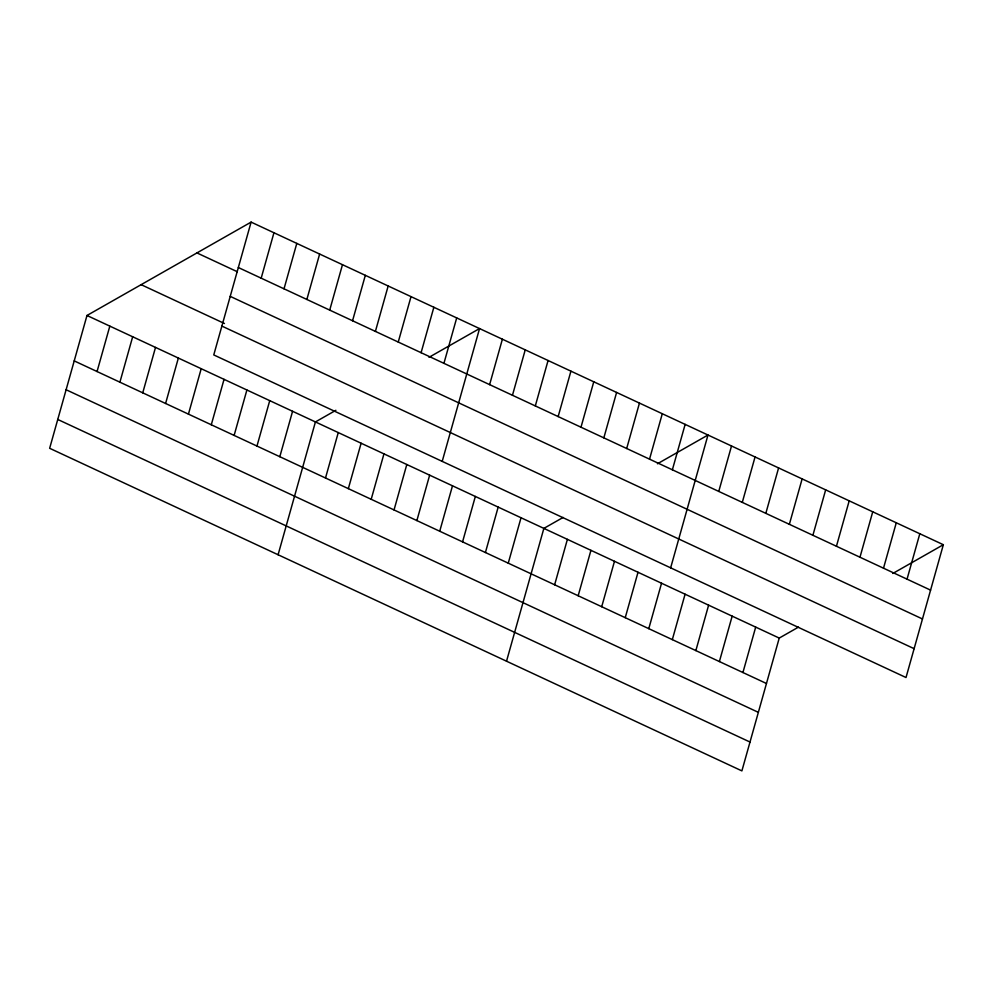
<?xml version="1.0" encoding="UTF-8"?>
<svg xmlns="http://www.w3.org/2000/svg" width="993" height="993" viewBox="0 0 993 993"><rect width="100%" height="100%" fill="white"/><g stroke="black" fill="none" stroke-linecap="round" stroke-linejoin="round"><path stroke-width="1.49" d="M251.105 222.109L213.768 354.923L906.013 677.524L943.35 544.71L251.105 222.109L86.987 315.476L49.65 448.29L741.895 770.891L779.232 638.077L798.484 627.117M97.053 371.543L109.826 326.126M119.905 382.193L132.665 336.776M142.744 392.831L155.516 347.413M165.595 403.481L178.355 358.063M188.434 414.131L201.207 368.701M211.286 424.768L224.046 379.351M261.184 278.177L273.944 232.759M234.125 435.418L246.897 390.001M284.023 288.826L296.795 243.397M256.964 446.068L269.736 400.638M306.862 299.464L319.634 254.047M279.815 456.706L292.575 411.288M329.713 310.114L342.473 264.697M278.09 554.752L315.426 421.938L335.882 410.295M352.552 320.764L365.325 275.334M325.505 478.005L338.265 432.576M375.404 331.401L388.164 285.984M348.344 488.643L361.117 443.226M398.243 342.051L411.015 296.634M371.196 499.293L383.956 453.875M421.094 352.701L433.854 307.271M394.035 509.943L406.807 464.513M443.933 363.339L456.706 317.921M416.874 520.58L429.646 475.163M442.208 461.385L479.545 328.571L429.001 357.319M439.725 531.23L452.485 485.813M489.623 384.639L502.384 339.209M462.564 541.88L475.337 496.45M512.462 395.276L525.235 349.859M485.416 552.518L498.176 507.1M535.314 405.926L548.074 360.509M508.255 563.168L521.027 517.75M558.153 416.576L570.925 371.146M506.529 661.201L543.866 528.388L563.118 517.44M580.992 427.213L593.764 381.796M554.64 584.778L567.4 539.36M603.843 437.863L616.603 392.446M578.174 595.75L590.934 550.333M626.682 448.513L639.455 403.084M601.708 606.723L614.481 561.293M649.534 459.151L662.294 413.733M625.242 617.683L638.015 572.266M672.373 469.801L685.145 424.383M648.777 628.656L661.549 583.239M670.647 567.835L707.984 435.021L657.44 463.781M672.323 639.629L685.083 594.199M718.758 491.411L731.518 445.994M695.857 650.589L708.617 605.171M742.292 502.384L755.052 456.966M719.391 661.561L732.164 616.144M765.826 513.344L778.599 467.926M742.925 672.522L755.698 627.104M789.361 524.316L802.133 478.899M812.895 535.289L825.667 489.859M836.441 546.249L849.201 500.832M859.975 557.222L872.735 511.805M883.509 568.195L896.282 522.765M907.043 579.155L919.816 533.737M892.806 573.47L943.35 544.71M238.332 267.527L930.578 590.127M196.937 252.917L237.253 271.71M230.227 296.373L922.472 618.962M141.143 284.668L224.455 323.495M221.873 326.089L914.119 648.677M86.987 315.476L779.232 638.077M74.214 360.893L766.459 683.494M66.109 389.74L758.354 712.341M57.755 419.456L750 742.044"/></g></svg>
